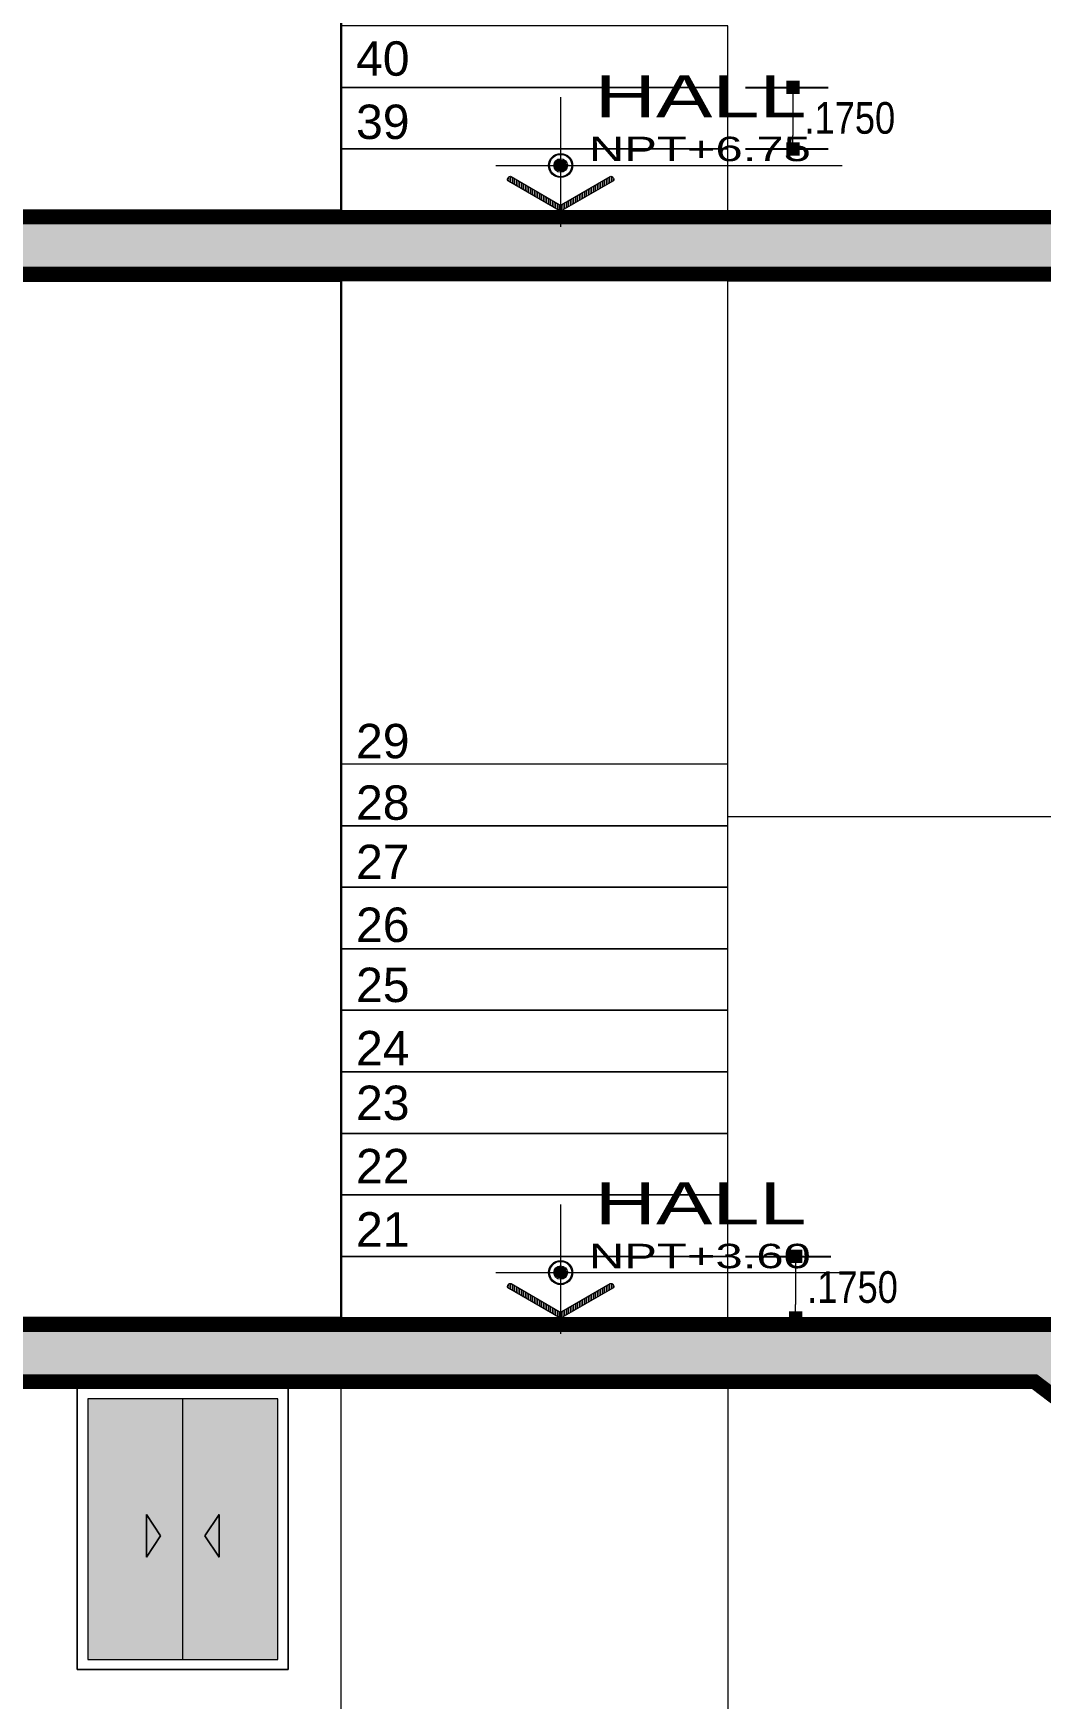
# Model space of a CAD drawing. Header units: millimetres. Extents: x 1555 to 3397, y 790 to 1592.
# Drawn here: x 1720.1 to 1722.964, y 807.998 to 812.734 of the extents above; entities that cross this region are included whole.
import ezdxf
from ezdxf.enums import TextEntityAlignment as Align

# ---------------------------------------------------------------- set-up
doc = ezdxf.new("R2010")
doc.units = ezdxf.units.MM
doc.layers.get('0').update_dxf_attribs({"lineweight": 5})
doc.layers.get('Defpoints').update_dxf_attribs({"lineweight": 5})
for name, color, linetype, lineweight in [('02', 2, 'Continuous', 5), ('CONCRETO DE LOSA ALIGERADO', 251, 'Continuous', 5), ('COTAS-01', 7, 'Continuous', 15), ('LOSA STDIO ARQ', 7, 'Continuous', 13), ('MARCO DE VENTANA Y PUERTA', 250, 'Continuous', 13), ('MURO ELEV', 7, 'Continuous', 20), ('PISO DE TERMINADO', 7, 'Continuous', 5), ('SOMBRA01', 250, 'Continuous', 20), ('TEXT2', 7, 'Continuous', 9), ('TEXTURA VARIOS', 251, 'Continuous', 9), ('VENTANA ELEV', 144, 'Continuous', 5)]:
    doc.layers.add(name, color=color, linetype=linetype, lineweight=lineweight)
for name, color, linetype, lineweight, true_color in [('FLECHAS NPT', 7, 'Continuous', 13, 0x51594d), ('MURO INTERIOR 01', 7, 'Continuous', 30, 0x4b4d46), ('TEXTO-PASOS', 7, 'Continuous', 25, 0xb15430), ('TEXTOS NPT', 7, 'Continuous', 5, 0x54254a)]:
    doc.layers.add(name, color=color, linetype=linetype, lineweight=lineweight, true_color=true_color)
doc.styles.add('A-1', font='swissel.ttf', dxfattribs={"height": 0.075})
doc.styles.add('DETALLES', font='techl___.ttf')
doc.styles.add('TEXTO-AMBIENTES', font='GOTHIC.TTF', dxfattribs={"width": 1.5, "height": 0.125})
doc.dimstyles.new('50$0', dxfattribs={"dimscale": 0, "dimtxt": 0.09, "dimasz": 0.038, "dimexe": 0.1, "dimexo": 0.05, "dimgap": 0.02, "dimtad": 2, "dimtih": 1, "dimtoh": 1, "dimlfac": -1, "dimzin": 4, "dimdsep": 46, "dimtxsty": 'DETALLES', "dimblk": 'BOXFILLED', "dimcen": 2.5, "dimclrd": 256, "dimclre": 256, "dimclrt": 256, "dimazin": 0, "dimtfac": 1, "dimtmove": 0, "dimatfit": 2, "dimldrblk": 'DOT', "dimfxl": 0.2, "dimfxlon": 1, "dimtolj": 1, "dimtzin": 0, "dimlwd": -1, "dimarcsym": 0})

# ---------------------------------------------------------------- blocks, each defined once
blk = doc.blocks.new('_BOXFILLED')
at = {"color": 0, "linetype": 'ByBlock'}
blk.add_line((-0.5, 0), (-1, 0), dxfattribs=at)
blk.add_solid([(-0.5, 0.5), (0.5, 0.5), (-0.5, -0.5), (0.5, -0.5)], dxfattribs=at)
blk = doc.blocks.new('*D524')
at = {"layer": 'COTAS-01', "lineweight": -2, "transparency": 16777216}
for p, q in [((1722.1246, 809.2555), (1722.3671, 809.2555)), ((1722.1246, 809.0805), (1722.3671, 809.0805))]:
    blk.add_line(p, q, dxfattribs=at)
at = {"layer": 'COTAS-01', "transparency": 16777216}
blk.add_line((1722.2671, 809.2175), (1722.2671, 809.1185), dxfattribs=at)
at = {"layer": 'Defpoints', "color": 0, "transparency": 16777216}
for p in [(1722.0746, 809.2555), (1722.0746, 809.0805), (1722.2671, 809.0805)]:
    blk.add_point(p, dxfattribs=at)
at = {"layer": 'COTAS-01', "transparency": 16777216, "xscale": 0.038, "yscale": 0.038, "zscale": 0.038}
for p, rotation in [((1722.2671, 809.2555), 90), ((1722.2671, 809.0805), 270)]:
    blk.add_blockref('_BOXFILLED', p, dxfattribs=dict(at, rotation=rotation))
at = {"layer": 'COTAS-01', "transparency": 16777216, "insert": (1722.4288, 809.168), "char_height": 0.09, "attachment_point": 5, "style": 'DETALLES'}
blk.add_mtext('\\A1;.1750', dxfattribs=at)
blk = doc.blocks.new('_Dot')
at = {"layer": '02', "color": 0, "lineweight": -2}
blk.add_line((-0.5, 0), (-1, 0), dxfattribs=at)
at = {"layer": '02', "color": 0, "const_width": 0.5}
blk.add_lwpolyline([(-0.25, 0, 1), (0.25, 0, 1)], format="xyb", close=True, dxfattribs=at)
blk = doc.blocks.new('*D525')
at = {"layer": 'COTAS-01', "lineweight": -2, "transparency": 16777216}
for p, q in [((1722.1246, 812.5805), (1722.3594, 812.5805)), ((1722.1246, 812.4055), (1722.3594, 812.4055))]:
    blk.add_line(p, q, dxfattribs=at)
at = {"layer": 'COTAS-01', "transparency": 16777216}
blk.add_line((1722.2594, 812.5425), (1722.2594, 812.4435), dxfattribs=at)
at = {"layer": 'Defpoints', "color": 0, "transparency": 16777216}
for p in [(1722.0746, 812.5805), (1722.0746, 812.4055), (1722.2594, 812.4055)]:
    blk.add_point(p, dxfattribs=at)
at = {"layer": 'COTAS-01', "transparency": 16777216, "xscale": 0.038, "yscale": 0.038, "zscale": 0.038}
for p, rotation in [((1722.2594, 812.5805), 90), ((1722.2594, 812.4055), 270)]:
    blk.add_blockref('_BOXFILLED', p, dxfattribs=dict(at, rotation=rotation))
at = {"layer": 'COTAS-01', "transparency": 16777216, "insert": (1722.4211, 812.493), "char_height": 0.09, "attachment_point": 5, "style": 'DETALLES'}
blk.add_mtext('\\A1;.1750', dxfattribs=at)

msp = doc.modelspace()

# ---------------------------------------------------------------- hatches: boundary and pattern name
at = {"layer": 'CONCRETO DE LOSA ALIGERADO'}
h = msp.add_hatch(dxfattribs=at)
h.set_pattern_fill('CONCRETE', color=256, scale=0.18, style=0, pattern_type=2)
h.set_pattern_definition([(45, (290.96798, -148.59007), (0, 0.180000819), [0.0254556, -0.050913, 0.0127278, -0.0763668, 0.0254556, -0.063639641]), (135, (291.08498, -148.58107), (-0.180000819, 0), [0.02545578, -0.0381834, 0.0127278, -0.063639, 0.02545578, -0.089096681]), (63.434949, (290.940976, -148.61707), (9e-12, 0.18), [0.020124, -0.080496, 0.020124, -0.080502118]), (116.565051, (290.940976, -148.61707), (-7e-11, 0.18), [0.020124, -0.080496, 0.020124, -0.080502118]), (0, (290.94098, -148.59907), (0, 0.18), [0.009, -0.072, 0.018, -0.072, 0.009]), (0, (290.94098, -148.57207), (0, 0.18), [-0.027, 0.018, -0.072, 0, -0.063, 0]), (0, (290.94098, -148.56307), (0, 0.18), [-0.072, 0, -0.054, 0.018, -0.036, 0]), (0, (290.94098, -148.53607), (0, 0.18), [-0.036, 0, -0.045, 0.018, -0.081, 0]), (0, (290.94098, -148.50907), (0, 0.18), [-0.036, 0.018, -0.072, 0.018, -0.036, 0]), (0, (290.94098, -148.46407), (0, 0.18), [-0.027, 0.018, -0.036, 0, -0.099, 0]), (0, (290.94098, -148.45507), (0, 0.18), [-0.036, 0, -0.108, 0.018, -0.018, 0]), (90, (290.94998, -148.58107), (-0.18, 0), [-0.054, 0, -0.054, 0, -0.072, 0]), (90, (290.96798, -148.61707), (-0.18, 0), [-0.027, 0.018, -0.072, 0, -0.063, 0]), (90, (290.98598, -148.61707), (-0.18, 0), [-0.072, 0, -0.063, 0.018, -0.027, 0]), (90, (291.08498, -148.61707), (-0.18, 0), [-0.036, 0.018, -0.09, 0.018, -0.018, 0]), (90, (290.95898, -148.59907), (-0.18, 0), [-0.054, 0, -0.063, 0, -0.063, 0]), (90, (290.97698, -148.59907), (-0.18, 0), [-0.045, 0, -0.099, 0, -0.036, 0]), (90, (290.99498, -148.59007), (-0.18, 0), [-0.09, 0, -0.027, 0, -0.063, 0]), (90, (291.00398, -148.60807), (-0.18, 0), [-0.081, 0, -0.036, 0, -0.045, 0]), (90, (291.02198, -148.58107), (-0.18, 0), [-0.072, 0, -0.027, 0, -0.072, 0]), (90, (291.03098, -148.57207), (-0.18, 0), [-0.081, 0, -0.036, 0, -0.063, 0]), (90, (291.03998, -148.61707), (-0.18, 0), [-0.108, 0, -0.045, 0, -0.027, 0]), (90, (291.04898, -148.59007), (-0.18, 0), [-0.036, 0, -0.072, 0, -0.072, 0]), (90, (291.05798, -148.59907), (-0.18, 0), [-0.081, 0, -0.045, 0, -0.054, 0]), (90, (291.06698, -148.60807), (-0.18, 0), [-0.072, 0, -0.054, 0, -0.054, 0]), (90, (291.08498, -148.59907), (-0.18, 0), [-0.054, 0, -0.054, 0, -0.072, 0]), (90, (291.10298, -148.59007), (-0.18, 0), [-0.072, 0, -0.036, 0, -0.072, 0]), (90, (291.11198, -148.58107), (-0.18, 0), [-0.027, 0, -0.108, 0, -0.045, 0])])
h.paths.add_polyline_path([(1723.1746, 812.03055), (1723.1746, 812.23055), (1711.9746, 812.23055), (1711.9746, 812.03055)])
h = msp.add_hatch(dxfattribs=at)
h.set_pattern_fill('CONCRETE', color=256, scale=0.18, style=0, pattern_type=2)
h.set_pattern_definition([(45, (290.96798, -151.74007), (0, 0.180000819), [0.0254556, -0.050913, 0.0127278, -0.0763668, 0.0254556, -0.063639641]), (135, (291.08498, -151.73107), (-0.180000819, 0), [0.02545578, -0.0381834, 0.0127278, -0.063639, 0.02545578, -0.089096681]), (63.434949, (290.940976, -151.76707), (9e-12, 0.18), [0.020124, -0.080496, 0.020124, -0.080502118]), (116.565051, (290.940976, -151.76707), (-7e-11, 0.18), [0.020124, -0.080496, 0.020124, -0.080502118]), (0, (290.94098, -151.74907), (0, 0.18), [0.009, -0.072, 0.018, -0.072, 0.009]), (0, (290.94098, -151.72207), (0, 0.18), [-0.027, 0.018, -0.072, 0, -0.063, 0]), (0, (290.94098, -151.71307), (0, 0.18), [-0.072, 0, -0.054, 0.018, -0.036, 0]), (0, (290.94098, -151.68607), (0, 0.18), [-0.036, 0, -0.045, 0.018, -0.081, 0]), (0, (290.94098, -151.65907), (0, 0.18), [-0.036, 0.018, -0.072, 0.018, -0.036, 0]), (0, (290.94098, -151.61407), (0, 0.18), [-0.027, 0.018, -0.036, 0, -0.099, 0]), (0, (290.94098, -151.60507), (0, 0.18), [-0.036, 0, -0.108, 0.018, -0.018, 0]), (90, (290.94998, -151.73107), (-0.18, 0), [-0.054, 0, -0.054, 0, -0.072, 0]), (90, (290.96798, -151.76707), (-0.18, 0), [-0.027, 0.018, -0.072, 0, -0.063, 0]), (90, (290.98598, -151.76707), (-0.18, 0), [-0.072, 0, -0.063, 0.018, -0.027, 0]), (90, (291.08498, -151.76707), (-0.18, 0), [-0.036, 0.018, -0.09, 0.018, -0.018, 0]), (90, (290.95898, -151.74907), (-0.18, 0), [-0.054, 0, -0.063, 0, -0.063, 0]), (90, (290.97698, -151.74907), (-0.18, 0), [-0.045, 0, -0.099, 0, -0.036, 0]), (90, (290.99498, -151.74007), (-0.18, 0), [-0.09, 0, -0.027, 0, -0.063, 0]), (90, (291.00398, -151.75807), (-0.18, 0), [-0.081, 0, -0.036, 0, -0.045, 0]), (90, (291.02198, -151.73107), (-0.18, 0), [-0.072, 0, -0.027, 0, -0.072, 0]), (90, (291.03098, -151.72207), (-0.18, 0), [-0.081, 0, -0.036, 0, -0.063, 0]), (90, (291.03998, -151.76707), (-0.18, 0), [-0.108, 0, -0.045, 0, -0.027, 0]), (90, (291.04898, -151.74007), (-0.18, 0), [-0.036, 0, -0.072, 0, -0.072, 0]), (90, (291.05798, -151.74907), (-0.18, 0), [-0.081, 0, -0.045, 0, -0.054, 0]), (90, (291.06698, -151.75807), (-0.18, 0), [-0.072, 0, -0.054, 0, -0.054, 0]), (90, (291.08498, -151.74907), (-0.18, 0), [-0.054, 0, -0.054, 0, -0.072, 0]), (90, (291.10298, -151.74007), (-0.18, 0), [-0.072, 0, -0.036, 0, -0.072, 0]), (90, (291.11198, -151.73107), (-0.18, 0), [-0.027, 0, -0.108, 0, -0.045, 0])])
h.paths.add_polyline_path([(1724.8746, 808.36055), (1724.8746, 808.26055), (1725.1246, 808.26055), (1725.1246, 808.31055), (1729.6246, 808.31055), (1729.6246, 808.26055), (1729.8746, 808.26055), (1729.8746, 808.51055), (1723.6746, 808.51055), (1723.6746, 808.70055), (1723.4246, 808.70055), (1723.4246, 808.89055), (1723.1746, 808.89055), (1723.1746, 809.08055), (1711.9746, 809.08055), (1711.9746, 808.88055), (1722.93986, 808.88055), (1722.9746, 808.85414), (1723.18986, 808.69055), (1723.21188, 808.67381), (1723.2246, 808.66414), (1723.43986, 808.50055), (1723.46188, 808.48381), (1723.4746, 808.47414), (1723.62407, 808.36055)])
at = {"layer": 'FLECHAS NPT'}
h = msp.add_hatch(color=256, dxfattribs=at)
h.paths.add_polyline_path([(1721.59885, 812.34287), (1721.59885, 812.35822), (1721.58351, 812.35822, 0.4142136)])
h.paths.add_polyline_path([(1721.6142, 812.35822), (1721.59885, 812.35822), (1721.59885, 812.34287, 0.4142136)])
h.paths.add_polyline_path([(1721.6142, 812.35822, 0.4142136), (1721.59885, 812.37356), (1721.59885, 812.35822)])
h.paths.add_polyline_path([(1721.59885, 812.35822), (1721.59885, 812.37356, 0.4142136), (1721.58351, 812.35822)])
h = msp.add_hatch(dxfattribs=at)
h.set_pattern_fill('ANSI31', color=256, scale=0.040926, angle=45, style=0)
h.set_pattern_definition([(90, (1684.895328, 818.5588117), (0.0051157655, 0), [])])
h.paths.add_polyline_path([(1721.45837, 812.3267, 0.4142136), (1721.44998, 812.32445), (1721.44845, 812.3218, 0.4142136), (1721.4507, 812.31341), (1721.59502, 812.23009, 0.1316525), (1721.59885, 812.22906), (1721.59885, 812.24678, -0.1316525), (1721.59502, 812.24781)])
h.paths.add_polyline_path([(1721.60269, 812.24781, -0.1316525), (1721.59885, 812.24678), (1721.59885, 812.22906, 0.1316525), (1721.60269, 812.23009), (1721.74701, 812.31341, 0.4142136), (1721.74926, 812.3218), (1721.74772, 812.32445, 0.4142136), (1721.73934, 812.3267)])
h = msp.add_hatch(color=256, dxfattribs=at)
h.paths.add_polyline_path([(1721.59885, 809.19436), (1721.59885, 809.20971), (1721.58351, 809.20971, 0.4142136)])
h.paths.add_polyline_path([(1721.6142, 809.20971), (1721.59885, 809.20971), (1721.59885, 809.19436, 0.4142136)])
h.paths.add_polyline_path([(1721.6142, 809.20971, 0.4142136), (1721.59885, 809.22506), (1721.59885, 809.20971)])
h.paths.add_polyline_path([(1721.59885, 809.20971), (1721.59885, 809.22506, 0.4142136), (1721.58351, 809.20971)])
h = msp.add_hatch(dxfattribs=at)
h.set_pattern_fill('ANSI31', color=256, scale=0.040926, angle=45, style=0)
h.set_pattern_definition([(90, (1684.895328, 815.410302), (0.0051157655, 0), [])])
h.paths.add_polyline_path([(1721.45837, 809.17819, 0.4142136), (1721.44998, 809.17594), (1721.44845, 809.17329, 0.4142136), (1721.4507, 809.1649), (1721.59502, 809.08158, 0.1316525), (1721.59885, 809.08055), (1721.59885, 809.09827, -0.1316525), (1721.59502, 809.0993)])
h.paths.add_polyline_path([(1721.60269, 809.0993, -0.1316525), (1721.59885, 809.09827), (1721.59885, 809.08055, 0.1316525), (1721.60269, 809.08158), (1721.74701, 809.1649, 0.4142136), (1721.74926, 809.17329), (1721.74772, 809.17594, 0.4142136), (1721.73934, 809.17819)])
at = {"layer": 'PISO DE TERMINADO'}
h = msp.add_hatch(color=142, dxfattribs=at)
h.set_gradient(color1=(43, 165, 202), one_color=1, tint=1)
h.paths.add_polyline_path([(1720.7946, 808.10906), (1720.7946, 808.85055), (1720.2546, 808.85055), (1720.2546, 808.10906)])
at = {"layer": 'TEXTURA VARIOS'}
h = msp.add_hatch(color=256, dxfattribs=at)
h.paths.add_polyline_path([(1721.59885, 812.39243), (1721.59885, 812.38993, -0.4142136), (1721.63057, 812.35822), (1721.63307, 812.35822, 0.4142136)])
h.paths.add_polyline_path([(1721.56714, 812.35822), (1721.56464, 812.35822, 0.4142136), (1721.59885, 812.324), (1721.59885, 812.3265, -0.4142136)])
h = msp.add_hatch(color=256, dxfattribs=at)
h.paths.add_polyline_path([(1721.59885, 812.37243), (1721.59885, 812.37743, 0.4142136), (1721.57964, 812.35822), (1721.58464, 812.35822, -0.4142136)])
h.paths.add_polyline_path([(1721.61807, 812.35822), (1721.61307, 812.35822, -0.4142136), (1721.59885, 812.344), (1721.59885, 812.339, 0.4142136)])
h = msp.add_hatch(color=256, dxfattribs=at)
h.paths.add_polyline_path([(1721.59885, 812.34611), (1721.59885, 812.35822), (1721.58675, 812.35822, 0.4142136)])
h.paths.add_polyline_path([(1721.61096, 812.35822), (1721.59885, 812.35822), (1721.59885, 812.34611, 0.4142136)])
h.paths.add_polyline_path([(1721.61096, 812.35822, 0.4142136), (1721.59885, 812.37032), (1721.59885, 812.35822)])
h.paths.add_polyline_path([(1721.59885, 812.35822), (1721.59885, 812.37032, 0.4142136), (1721.58675, 812.35822)])
h = msp.add_hatch(color=256, dxfattribs=at)
h.paths.add_polyline_path([(1721.59885, 809.24392), (1721.59885, 809.24142, -0.4142136), (1721.63057, 809.20971), (1721.63307, 809.20971, 0.4142136)])
h.paths.add_polyline_path([(1721.56714, 809.20971), (1721.56464, 809.20971, 0.4142136), (1721.59885, 809.17549), (1721.59885, 809.17799, -0.4142136)])
h = msp.add_hatch(color=256, dxfattribs=at)
h.paths.add_polyline_path([(1721.59885, 809.22392), (1721.59885, 809.22892, 0.4142136), (1721.57964, 809.20971), (1721.58464, 809.20971, -0.4142136)])
h.paths.add_polyline_path([(1721.61807, 809.20971), (1721.61307, 809.20971, -0.4142136), (1721.59885, 809.19549), (1721.59885, 809.19049, 0.4142136)])
h = msp.add_hatch(color=256, dxfattribs=at)
h.paths.add_polyline_path([(1721.59885, 809.1976), (1721.59885, 809.20971), (1721.58675, 809.20971, 0.4142136)])
h.paths.add_polyline_path([(1721.61096, 809.20971), (1721.59885, 809.20971), (1721.59885, 809.1976, 0.4142136)])
h.paths.add_polyline_path([(1721.61096, 809.20971, 0.4142136), (1721.59885, 809.22182), (1721.59885, 809.20971)])
h.paths.add_polyline_path([(1721.59885, 809.20971), (1721.59885, 809.22182, 0.4142136), (1721.58675, 809.20971)])
at = {"layer": 'VENTANA ELEV'}
h = msp.add_hatch(color=256, dxfattribs=at)
h.dxf.hatch_style = 1
h.paths.add_polyline_path([(1720.42118, 808.52174), (1720.42118, 808.40024), (1720.46168, 808.46099)])
h = msp.add_hatch(color=256, dxfattribs=at)
h.dxf.hatch_style = 1
h.paths.add_polyline_path([(1720.62802, 808.52174), (1720.62802, 808.40024), (1720.58752, 808.46099)])

# ---------------------------------------------------------------- linework, layer by layer
for centre, radius in [((1721.59885, 812.35822), 0.03422), ((1721.59885, 812.35822), 0.01422), ((1721.59885, 812.35822), 0.01211), ((1721.59885, 809.20971), 0.03422), ((1721.59885, 809.20971), 0.01422), ((1721.59885, 809.20971), 0.01211)]:
    msp.add_circle(centre, radius)
at = {"layer": 'FLECHAS NPT', "ltscale": 0.8}
for p, q in [((1721.59885, 812.55228), (1721.59885, 812.18394)), ((1721.41495, 812.35822), (1722.39928, 812.35822)), ((1721.59885, 809.40377), (1721.59885, 809.03543)), ((1721.41495, 809.20971), (1722.39928, 809.20971))]:
    msp.add_line(p, q, dxfattribs=at)
for points in [[(1721.59502, 812.23009, 0.2679492), (1721.60269, 812.23009, -0.2679492), (1721.59502, 812.23009), (1721.4507, 812.31341, -0.4142136), (1721.44845, 812.3218), (1721.44998, 812.32445, -0.4142136), (1721.45837, 812.3267), (1721.59502, 812.24781, 0.2679492), (1721.60269, 812.24781), (1721.73934, 812.3267, -0.4142136), (1721.74772, 812.32445), (1721.74926, 812.3218, -0.4142136), (1721.74701, 812.31341), (1721.60269, 812.23009)], [(1721.59502, 809.08158, 0.2679492), (1721.60269, 809.08158, -0.2679492), (1721.59502, 809.08158), (1721.4507, 809.1649, -0.4142136), (1721.44845, 809.17329), (1721.44998, 809.17594, -0.4142136), (1721.45837, 809.17819), (1721.59502, 809.0993, 0.2679492), (1721.60269, 809.0993), (1721.73934, 809.17819, -0.4142136), (1721.74772, 809.17594), (1721.74926, 809.17329, -0.4142136), (1721.74701, 809.1649), (1721.60269, 809.08158)]]:
    msp.add_lwpolyline(points, format="xyb", dxfattribs=at)
at = {"layer": 'FLECHAS NPT'}
for centre in [(1721.59885, 812.35822), (1721.59885, 809.20971)]:
    msp.add_circle(centre, 0.01535, dxfattribs=at)
at = {"layer": 'LOSA STDIO ARQ'}
for points in [[(1711.9746, 812.23055), (1723.1746, 812.23055), (1723.1746, 812.03055), (1711.9746, 812.03055)], [(1720.8246, 808.88055), (1720.2246, 808.88055), (1720.2246, 808.08055), (1720.8246, 808.08055)]]:
    msp.add_lwpolyline(points, close=True, dxfattribs=at)
at = {"layer": 'LOSA STDIO ARQ', "const_width": 0.04}
msp.add_lwpolyline([(1711.9946, 812.21055), (1723.1546, 812.21055), (1723.1546, 812.05055), (1711.9946, 812.05055)], close=True, dxfattribs=at)
msp.add_lwpolyline([(1719.9746, 808.90055), (1722.94659, 808.90055), (1723.6308, 808.38055), (1724.8946, 808.38055), (1724.8946, 808.28055), (1725.1046, 808.28055), (1725.1046, 808.33055), (1725.29124, 808.33055), (1729.6446, 808.33055), (1729.6446, 808.28055), (1729.8546, 808.28055), (1729.8546, 808.49055), (1724.8746, 808.49055), (1723.6546, 808.49055), (1723.6546, 808.68055), (1723.4046, 808.68055), (1723.4046, 808.87055), (1723.1546, 808.87055), (1723.1546, 809.06055), (1711.9946, 809.06055)], dxfattribs=at)
at = {"layer": 'MARCO DE VENTANA Y PUERTA'}
msp.add_lwpolyline([(1719.9746, 808.88055), (1722.93986, 808.88055), (1723.62407, 808.36055), (1724.8746, 808.36055), (1724.8746, 808.26055), (1725.1246, 808.26055), (1725.1246, 808.31055), (1725.29124, 808.31055), (1729.6246, 808.31055), (1729.6246, 808.26055), (1729.8746, 808.26055), (1729.8746, 808.51055), (1724.8746, 808.51055), (1723.6746, 808.51055), (1723.6746, 808.70055), (1723.4246, 808.70055), (1723.4246, 808.89055), (1723.1746, 808.89055), (1723.1746, 809.08055), (1711.9746, 809.08055)], dxfattribs=at)
at = {"layer": 'MURO ELEV'}
for points in [[(1722.0746, 812.75555), (1720.9746, 812.75555), (1720.9746, 812.58055), (1722.0746, 812.58055)], [(1722.0746, 812.58055), (1720.9746, 812.58055), (1720.9746, 812.40555), (1722.0746, 812.40555)], [(1722.0746, 812.40555), (1720.9746, 812.40555), (1720.9746, 812.23055), (1722.0746, 812.23055)], [(1722.0746, 812.03055), (1723.0246, 812.03055), (1723.0246, 810.50555), (1722.0746, 810.50555)], [(1722.0746, 810.65555), (1720.9746, 810.65555), (1720.9746, 810.48055), (1722.0746, 810.48055)], [(1722.0746, 810.48055), (1720.9746, 810.48055), (1720.9746, 810.30555), (1722.0746, 810.30555)], [(1722.0746, 810.30555), (1720.9746, 810.30555), (1720.9746, 810.13055), (1722.0746, 810.13055)], [(1722.0746, 810.13055), (1720.9746, 810.13055), (1720.9746, 809.95555), (1722.0746, 809.95555)], [(1722.0746, 809.95555), (1720.9746, 809.95555), (1720.9746, 809.78055), (1722.0746, 809.78055)], [(1722.0746, 809.78055), (1720.9746, 809.78055), (1720.9746, 809.60555), (1722.0746, 809.60555)], [(1722.0746, 809.60555), (1720.9746, 809.60555), (1720.9746, 809.43055), (1722.0746, 809.43055)], [(1722.0746, 809.43055), (1720.9746, 809.43055), (1720.9746, 809.25555), (1722.0746, 809.25555)], [(1722.0746, 809.25555), (1720.9746, 809.25555), (1720.9746, 809.08055), (1722.0746, 809.08055)], [(1720.9746, 808.88055), (1720.8246, 808.88055), (1720.8246, 808.08055), (1720.2246, 808.08055), (1720.2246, 808.88055), (1719.9746, 808.88055), (1719.9746, 808.88055), (1719.9746, 805.48055), (1720.9746, 805.48055)]]:
    msp.add_lwpolyline(points, close=True, dxfattribs=at)
msp.add_lwpolyline([(1722.93986, 808.88055), (1722.0746, 808.88055), (1722.0746, 807.13055), (1723.0246, 807.13055), (1723.0246, 808.81614), (1722.93986, 808.88055)], dxfattribs=at)
at = {"layer": 'MURO INTERIOR 01'}
for points in [[(1720.9746, 812.23055), (1720.9746, 815.18055), (1719.9746, 815.18055)], [(1718.3996, 812.23055), (1720.9746, 812.23055), (1720.9746, 812.23055)]]:
    msp.add_lwpolyline(points, dxfattribs=at)
msp.add_lwpolyline([(1720.9746, 812.03055), (1720.9746, 812.03055), (1720.9746, 812.03055), (1720.9746, 812.03055), (1720.9746, 812.03055), (1717.8246, 812.03055), (1716.9246, 812.03055), (1716.9246, 811.18055), (1717.8246, 811.18055), (1717.8246, 809.08055), (1720.9746, 809.08055)], close=True, dxfattribs=at)
at = {"layer": 'SOMBRA01'}
for p, q in [((1721.62307, 812.35822), (1721.61307, 812.35822)), ((1721.61307, 812.35822), (1721.61807, 812.35822)), ((1721.62307, 812.35822), (1721.63307, 812.35822)), ((1721.62807, 812.35822), (1721.63307, 812.35822)), ((1721.62307, 809.20971), (1721.61307, 809.20971)), ((1721.61307, 809.20971), (1721.61807, 809.20971)), ((1721.62307, 809.20971), (1721.63307, 809.20971)), ((1721.62807, 809.20971), (1721.63307, 809.20971))]:
    msp.add_line(p, q, dxfattribs=at)
for centre, radius in [((1721.59885, 812.35822), 0.03172), ((1721.59885, 812.35822), 0.01922), ((1721.59885, 809.20971), 0.03172), ((1721.59885, 809.20971), 0.01922)]:
    msp.add_circle(centre, radius, dxfattribs=at)
at = {"layer": 'VENTANA ELEV'}
msp.add_line((1720.5246, 808.10906), (1720.5246, 808.85055), dxfattribs=at)
for points in [[(1720.8246, 808.88055), (1720.2246, 808.88055), (1720.2246, 808.08055), (1720.8246, 808.08055)], [(1720.7946, 808.85055), (1720.2546, 808.85055), (1720.2546, 808.10906), (1720.7946, 808.10906)], [(1720.42118, 808.52174), (1720.46168, 808.46099), (1720.42118, 808.40024)], [(1720.42118, 808.52174), (1720.42118, 808.40024), (1720.46168, 808.46099)], [(1720.62802, 808.52174), (1720.58752, 808.46099), (1720.62802, 808.40024)], [(1720.62802, 808.52174), (1720.62802, 808.40024), (1720.58752, 808.46099)]]:
    msp.add_lwpolyline(points, close=True, dxfattribs=at)

# ---------------------------------------------------------------- texts
at = {"layer": 'TEXT2', "char_height": 0.12, "width": 1.311925, "attachment_point": 5, "style": 'TEXTO-AMBIENTES'}
for insert in [(1721.99718, 812.55516), (1721.99718, 809.40665)]:
    msp.add_mtext('\\A1;HALL', dxfattribs=dict(at, insert=insert))
at = {"layer": 'TEXTO-PASOS', "style": 'A-1'}
for s, p in [('40', (1721.01726, 812.61359)), ('39', (1721.01726, 812.43359)), ('29', (1721.01726, 810.6724)), ('28', (1721.01726, 810.4974)), ('27', (1721.01726, 810.32863)), ('26', (1721.01726, 810.15)), ('25', (1721.01726, 809.97908)), ('24', (1721.01726, 809.79908)), ('23', (1721.01726, 809.64359)), ('22', (1721.01726, 809.46359)), ('21', (1721.01726, 809.28359))]:
    msp.add_text(s, height=0.097851, dxfattribs=at).set_placement(p)
at = {"layer": 'TEXTOS NPT', "linetype": 'Continuous', "ltscale": 0.5, "style": 'TEXTO-AMBIENTES', "width": 1.5}
for s, p in [('NPT+6.75', (1721.99468, 812.40534)), ('NPT+3.60', (1721.99468, 809.25683))]:
    msp.add_text(s, height=0.069458, dxfattribs=at).set_placement(p, align=Align.MIDDLE_CENTER)

# ---------------------------------------------------------------- dimensions: what is measured, and where the dimension line sits
at = {"layer": 'COTAS-01'}
for p1, p2, distance, picture, middle in [((1722.0746, 812.58055), (1722.0746, 812.40555), 0.1848, '*D525', (1722.42111, 812.49305)), ((1722.0746, 809.25555), (1722.0746, 809.08055), 0.19251, '*D524', (1722.42882, 809.16805))]:
    dim = msp.add_aligned_dim(p1=p1, p2=p2, distance=distance, dimstyle='50$0', override={"dimscale": 1, "dimdec": 4}, dxfattribs=at)
    dim.commit()
    dim.dimension.update_dxf_attribs({"geometry": picture, "text_midpoint": middle})

doc.saveas('drawing.dxf')
